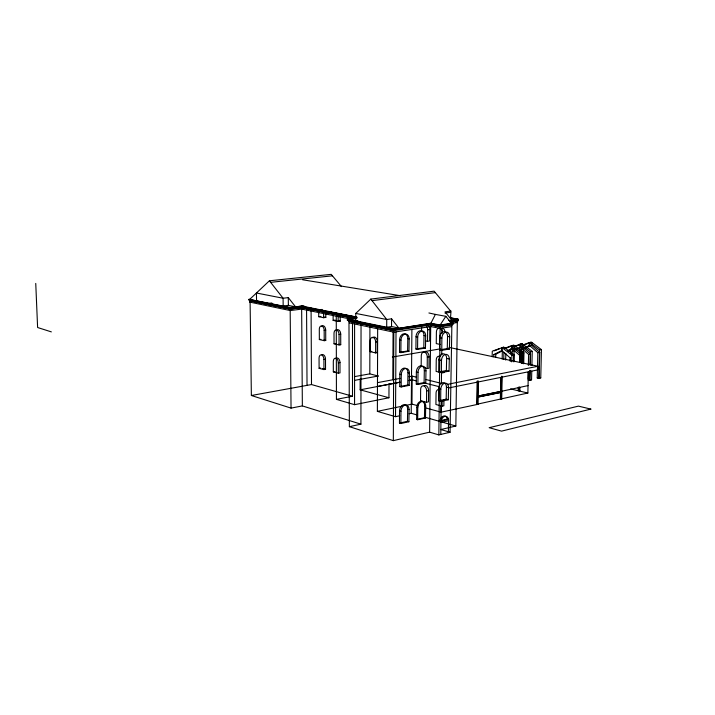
<?xml version="1.0" encoding="UTF-8"?>
<svg xmlns="http://www.w3.org/2000/svg" width="715" height="715" viewBox="0 0 715 715"><rect width="100%" height="100%" fill="white"/><g stroke="black" fill="none" stroke-linecap="round" stroke-linejoin="round"><path stroke-width="1.07" d="M336.264 315.914L336.434 399.363L352.495 396.235L352.495 322.769M389.014 383.749L388.942 397.763L354.569 404.681L354.595 323.734M450.611 311.07L434.121 291.157L370.817 299.093L355.775 313.411L355.766 320.919L357.813 320.633M388.942 397.763L360.146 389.818L360.163 378.843M451.871 324.968L450.066 432.244L438.849 434.908L440.118 326.773L430.752 324.959L393.894 330.616L348.974 321.223L349.367 426.667L360.923 424.165L361.048 324.538M378.172 376.01L369.807 373.865L369.923 326.237M375.616 352.924L370.191 351.655L370.218 340.858A4.192 2.672 81.1 0 1 372.944 337.346A4.192 2.672 81.1 0 1 375.652 342.065L375.616 352.924L377.279 352.647L377.314 341.806A4.183 2.672 81.1 0 0 375.643 337.632A4.183 2.672 81.1 0 0 372.676 337.873M399.703 415.781L395.52 416.684L377.377 411.366L377.663 328.283M303.982 305.797L290.21 307.459L248.999 299.344L249.008 300.023L289.933 308.46L301.426 307.03L356.892 318.229L347.329 319.551L347.329 320.302L393.831 329.892L430.716 324.324L440.1 326.138L453.569 324.074L453.578 323.314L451.523 323.278L445.829 316.316L435.39 314.403L430.725 323.564L429.626 432.155L438.849 434.908M391.57 318.827L398.756 328.015L391.534 326.541L391.57 318.827L386.735 319.516L355.775 313.411M392.803 379.763L393.071 331.823M429.626 432.155L393.33 440.646L393.831 329.106L430.779 323.216L440.145 325.012L451.523 323.278M395.52 416.684L396.021 331.903M399.515 352.325L399.596 339.902A5.523 4.031 -78.1 0 1 403.734 333.816A5.523 4.031 -78.1 0 1 407.8 338.597L409.177 338.892L408.962 351.271L400.883 352.638L399.515 352.325L407.586 350.967L408.962 351.271M399.462 423.083L399.533 410.902A5.488 3.933 -74.7 0 1 403.635 404.717A5.488 3.933 -74.7 0 1 407.657 409.177L409.096 409.579L408.882 421.734L400.883 423.512L399.462 423.083L407.452 421.314L408.882 421.734M399.721 386.565L399.801 374.267A5.497 3.986 -76.4 0 1 403.912 368.136A5.497 3.986 -76.4 0 1 407.961 372.756L409.436 373.123L409.221 385.385L401.187 386.949L399.721 386.565L407.747 385.01L409.221 385.385M400.883 352.638L400.972 340.197A5.532 4.031 -78.1 0 1 405.11 334.102A5.532 4.031 -78.1 0 1 409.177 338.892M400.883 423.512L400.963 411.313A5.497 3.933 -74.7 0 1 405.065 405.11A5.497 3.933 -74.7 0 1 409.096 409.579M401.187 386.949L401.267 374.633A5.506 3.986 -76.4 0 1 405.387 368.493A5.506 3.986 -76.4 0 1 409.436 373.123M417.596 415.111L411.214 413.288L411.894 329.66M418.212 405.843L411.965 404.118L412.197 376.117L408.962 376.725M415.924 349.009L416.032 336.747A5.452 3.933 -78.5 0 1 420.08 330.75A5.452 3.933 -78.5 0 1 424.031 335.478L425.693 335.818L425.461 348.053L417.587 349.376L415.924 349.009L423.798 347.696L425.461 348.053M416.264 384.089L416.362 371.943A5.425 3.879 -76.8 0 1 420.393 365.892A5.425 3.879 -76.8 0 1 424.326 370.468L425.979 370.862L425.747 382.981L417.909 384.509L416.264 384.089L424.093 382.561L425.747 382.981M416.657 419.446L416.765 407.407A5.416 3.843 -75.2 0 1 420.778 401.303A5.416 3.843 -75.2 0 1 424.683 405.727L425.702 406.004L425.47 418.007L417.676 419.741L416.657 419.446L424.46 417.721L425.47 418.007M417.587 349.376L417.694 337.096A5.461 3.933 -78.5 0 1 421.743 331.081A5.461 3.933 -78.5 0 1 425.693 335.818M417.909 384.509L418.016 372.345A5.434 3.888 -76.8 0 1 422.047 366.286A5.434 3.888 -76.8 0 1 425.979 370.862M417.676 419.741L417.783 407.693A5.416 3.843 -75.2 0 1 421.796 401.58A5.416 3.843 -75.2 0 1 425.702 406.004M421.18 366.062L421.278 355.784A4.415 2.958 79.8 0 1 424.326 352.138A4.415 2.958 79.8 0 1 427.302 357.143L427.186 368.538L428.973 368.207L429.089 356.83A4.406 2.958 79.8 0 0 427.615 352.745A4.406 2.958 79.8 0 0 424.603 352.075M421.555 331.554L421.582 328.614A4.424 2.985 81.1 0 1 421.689 327.515M426.515 402.259L426.632 390.971A4.406 2.923 78.3 0 0 423.682 385.903A4.406 2.923 78.3 0 0 420.643 389.416L420.536 400.641L426.515 402.259L428.473 401.848L428.598 390.569A4.397 2.923 78.3 0 0 427.132 386.475A4.397 2.923 78.3 0 0 424.129 385.707M428.964 326.219A4.424 2.985 81.1 0 1 429.822 329.481L429.697 340.948L427.516 341.305L427.633 329.821A4.424 2.985 81.1 0 0 426.766 326.558M449.306 359.028L446.643 358.438A5.416 3.816 -77.7 0 0 442.8 353.818A5.416 3.816 -77.7 0 0 438.831 359.833L438.688 371.988L446.375 370.54L449.038 371.156L449.306 359.028A5.434 3.816 -77.7 0 0 445.472 354.408A5.434 3.816 -77.7 0 0 441.495 360.44L441.343 372.622L449.038 371.156M448.591 387.7L446.437 387.164A5.407 3.79 -76.4 0 0 442.612 382.668A5.407 3.79 -76.4 0 0 438.653 388.737L438.51 400.802L440.655 401.365L448.323 399.748L448.591 387.7A5.416 3.79 -76.4 0 0 444.757 383.204A5.416 3.79 -76.4 0 0 440.798 389.282L440.655 401.365M439.555 349.885L439.698 337.659A5.434 3.843 -78.7 0 1 443.684 331.68A5.434 3.843 -78.7 0 1 447.536 336.39L449.699 336.828L449.431 349.027L441.718 350.359L439.555 349.885L447.268 348.562L449.431 349.027M452.398 324.056L452.381 324.976L440.109 326.862L440.145 325.012L445.829 316.316M440.78 434.452L440.941 420.626M440.967 418.4L441.182 400.57M441.387 383.866L441.53 371.612M441.736 354.908L441.87 338.106A5.443 3.843 -78.7 0 1 445.847 332.109A5.443 3.843 -78.7 0 1 449.699 336.828M441.995 333.744L442.058 328.167M478.424 381.122L478.031 404.288L441.092 412.162L441.173 405.655M443.944 399.551L443.863 405.789L442.076 406.174L442.147 400.963M451.773 320.061L445.025 311.874L451.004 311.016L450.522 317.969L458.36 319.408L458.351 320.159L449.619 321.473M450.066 432.244L440.833 429.536L455.848 426.024L457.359 319.23M457.636 320.079L457.314 322.51L450.79 323.502M449.994 322.045L457.761 320.955L457.895 319.149L450.262 317.746M407.586 350.967L407.8 338.597M407.747 385.01L407.961 372.756M407.452 421.314L407.657 409.177M476.717 404.306L477.111 381.158M477.28 404.458L477.674 381.292M478.031 404.288L477.468 404.145L477.584 397.156L501.072 392.365L477.584 397.156M477.602 396.146L501.09 391.373L477.602 396.146L477.861 380.988M423.798 347.696L424.031 335.478M424.093 382.561L424.326 370.468M424.46 417.721L424.683 405.727M492.161 356.74L492.269 351.181L503.583 347.177L501.51 347.991M493.743 356.758L493.779 354.604L501.528 350.663L501.59 347.535M495.709 357.464L495.772 354.238L502.547 350.788M477.468 404.145L500.366 399.095L500.5 392.231M500.527 391.239L500.804 377.413M500.366 399.095L500.929 399.238L501.367 377.538M502.189 376.331L501.724 399.059L501.161 398.916L501.617 376.206M513.736 361.486L513.888 354.828L504.155 347.311L502.162 347.66L502.1 350.743L510.197 357.965L510.135 361.182M502.171 359.144L502.35 350.323M503.753 359.305L503.887 352.611M505.684 360.056L505.827 353.371M510.376 360.986L510.439 357.697M510.537 353.317L510.626 348.929M446.375 370.54L446.643 358.438M448.323 399.748L446.169 399.185L446.437 387.164M447.268 348.562L447.536 336.39M448.403 432.638L448.555 419.383A5.398 3.745 -75.1 0 0 444.864 416.353A5.398 3.745 -75.1 0 0 441.075 421.081L440.923 422.476M507.766 350.645L511.645 348.688L511.717 345.586L513.674 345.238L505.371 348.464M511.743 361.87L511.895 355.203L502.162 347.66M512.092 354.524L512.163 351.199L519.939 347.284L520.002 344.21L521.941 343.861L515.703 346.274M520.171 362.585L520.323 355.918L512.226 348.768L512.289 345.711L514.246 345.363L523.979 352.808L523.72 363.819M513.853 361.915L514.094 350.851L512.163 351.199M522.102 363.309L522.281 355.552L514.183 348.411L514.228 346.382M510.555 388.915L518.161 390.721L518.232 387.566M519.528 362.487L519.876 347.258M529.073 372.318L528.358 372.461L527.867 393.036L518.992 390.917L519.081 386.708M528.349 365.508L528.608 354.461L520.511 347.374L520.583 344.335L522.513 343.987L532.246 351.378L531.897 365.597M518.992 390.917L519.85 390.73L519.93 387.512M521.11 362.719L521.414 349.51L529.189 345.613L531.093 345.265M521.789 363.095L522.022 353.174L512.289 345.711M530.28 365.124L530.548 354.104L522.442 347.025L522.513 343.987M522.987 363.443L523.317 349.161L530.128 345.756M528.028 378.753L528.188 372.131M529.189 345.613L529.261 342.556L531.174 342.217L523.889 345.023M529.761 345.694L529.833 342.682L531.737 342.342L541.47 349.653L540.755 377.886L538.851 378.289L537.233 377.922L537.859 352.718L529.761 345.694L531.665 345.354L539.762 352.361L539.128 377.529L537.233 377.922M531.772 371.067L531.558 379.817L528.01 379.862L529.627 380.228L529.869 370.361M529.994 364.882L530.316 351.735L520.583 344.335M529.931 379.451L530.146 370.638M531.665 345.354L531.737 342.342M448.949 347.374L537.993 366.259L537.903 369.861L448.412 388.013M538.851 378.289L539.566 350.01L529.833 342.682M290.21 307.459L289.933 308.46M356.758 317.389L355.31 318.756L347.329 319.551L393.831 329.106L430.725 323.564L440.109 325.37L453.578 323.314L450.441 322.724M249.884 299.192L269.403 280.789L331.224 274.354L341.484 286.617M301.837 306.065L289.924 307.754L248.999 299.344M507.784 351.271L512.637 348.822M516.042 349.867L521.87 346.936M494.262 350.824L499.436 348.795M504.45 348.411L511.717 345.586M514.809 346.221L520.002 344.21M523.023 344.961L529.261 342.556M441.057 422.44L448.671 420.706M439.895 420.751L447.384 419.053L448.555 419.383L441.075 421.081L439.895 420.751A5.398 3.745 -75.1 0 1 443.684 416.023A5.398 3.745 -75.1 0 1 447.384 419.053M501.161 398.916L527.867 393.036M500.929 399.238L501.724 399.059M409.123 413.744L411.214 413.288M518.161 390.721L519.85 390.73M501.313 391.328L528.045 385.6M440.422 400.391L446.169 399.185M377.377 411.366L402.241 406.156M405.485 405.477L411.965 404.118M529.627 380.228L531.558 379.817M426.632 390.971L428.598 390.569M447.376 384.366L537.993 366.259M250.062 299.228L251.367 395.502L291.041 408.113L302.356 405.914L360.923 424.165M444.426 372.488L442.317 372.89L436.123 371.425L436.248 359.922A4.478 3.039 79.4 0 1 440.199 356.57M377.466 386.493L400.239 382.15M408.909 380.496L412.162 379.871L416.496 380.961M360.146 389.818L399.614 382.284M408.39 380.603L412.769 379.763M528.608 354.461L530.548 354.104M537.859 352.718L539.762 352.361M377.475 382.65L400.346 378.351M520.323 355.918L522.281 355.552M522.022 353.174L523.979 352.808M511.895 355.203L513.888 354.828M530.316 351.735L532.246 351.378M539.566 350.01L541.47 349.653M493.779 354.604L495.772 354.238M521.414 349.51L523.317 349.161M354.577 380.371L378.289 376.027M251.367 395.502L311.499 384.554L352.495 396.235M354.577 376.608L369.807 373.865M511.645 348.688L513.611 348.33M512.226 348.768L514.183 348.411M520.511 347.374L522.442 347.025M427.302 357.143L429.089 356.83M338.329 373.194L338.311 362.845A4.013 2.449 80.6 0 0 335.8 358.278A4.013 2.449 80.6 0 0 333.306 361.576L333.333 371.872L338.329 373.194L339.991 372.899L339.983 362.559A4.004 2.449 80.6 0 0 338.427 358.546A4.004 2.449 80.6 0 0 335.701 358.707M333.333 371.872L334.995 371.577M323.949 369.592L323.913 359.404A3.95 2.368 80.9 0 0 321.473 354.917A3.95 2.368 80.9 0 0 319.06 358.17L319.105 368.314L323.949 369.592L325.54 369.324L325.504 359.136A3.941 2.377 80.9 0 0 324.27 355.48A3.941 2.377 80.9 0 0 321.848 354.872M319.105 368.314L320.695 368.037M392.365 357.053L440.243 348.866M338.311 362.845L339.983 362.559M370.191 351.655L371.845 351.378M323.913 359.404L325.504 359.136M375.652 342.065L377.314 341.806M339.062 344.952L339.044 334.513A4.022 2.476 81.7 0 0 336.524 329.99A4.022 2.476 81.7 0 0 334.012 333.387L334.039 343.772L339.062 344.952L340.733 344.693L340.715 334.262A4.022 2.476 81.7 0 0 339.455 330.553A4.022 2.476 81.7 0 0 336.935 329.999M334.039 343.772L335.71 343.513M427.633 329.821L429.822 329.481M451.478 326.63L440.109 328.391L430.743 326.558L393.938 332.171L349.331 322.867M451.371 324.217L440.118 325.942L431.788 324.324M429.661 324.288L393.902 329.678L348.473 320.32L348.473 321.214L393.894 330.616M450.387 321.169L457.886 320.043M324.217 340.689L324.172 330.41A3.959 2.395 81.9 0 0 321.723 325.977A3.959 2.395 81.9 0 0 319.301 329.329L319.346 339.554L324.217 340.689L325.736 340.465L325.7 330.196A3.959 2.395 81.9 0 0 324.181 326.263A3.959 2.395 81.9 0 0 321.527 326.523M319.346 339.554L320.874 339.33M448.564 320.543L457.895 319.149M449.628 320.722L458.36 319.408M391.534 326.541L386.699 327.256L386.735 319.516L370.817 299.093M339.044 334.513L340.715 334.262M445.007 313.099L450.593 312.285M324.172 330.41L325.7 330.196M333.119 315.002L333.136 320.392L338.168 321.446L340.224 321.16L340.215 315.914M333.136 320.392L335.192 320.106M318.72 312.455L318.738 316.7L323.618 317.719L325.808 317.424L325.799 313.286M318.738 316.7L320.928 316.405M319.98 309.711L322.134 309.434M249.008 300.023L249.615 299.951L249.624 300.765L290.174 309.068L301.65 307.629L355.23 318.479M249.624 300.765L290.102 309.139L301.587 307.7L354.774 318.479M372.032 300.649L435.346 292.623M249.615 299.951L290.093 308.29L301.578 306.86L301.587 307.7M256.542 300.559L256.444 293.007L283.095 298.235L288.297 297.628L295.572 306.842L288.36 305.377L283.167 306.011L283.095 298.235L269.403 280.789M269.653 303.24L271.861 302.981M270.619 282.336L332.457 275.82M302.57 279.762L400.409 295.706M457.779 320.052L458.351 320.159M457.761 320.955L457.314 322.51L455.151 322.108M310.328 308.174L312.482 308.594M317.88 309.631L323.278 310.668M328.677 311.713L334.075 312.75M336.229 313.17L356.74 317.12M430.734 325.048L440.109 326.862M301.685 306.029L356.767 317.094M356.892 317.487L301.426 306.324L301.426 307.03M302.659 307.075L354.774 317.594M351.342 319.239L301.703 309.103L290.236 310.551L249.928 302.141M439.698 337.659L441.87 338.106M349.331 319.578L393.956 328.73M323.859 317.013L325.808 317.424M416.032 336.747L417.694 337.096M338.213 320.74L340.224 321.16M425.497 340.885L427.516 341.305M440.404 344.478L436.257 343.602L436.391 332.01A4.496 3.075 80.7 0 1 439.144 328.167A4.496 3.075 80.7 0 1 442.531 332.091M399.596 339.902L400.972 340.197M428.911 312.973L435.39 314.403M539.128 377.529L540.755 377.886M438.831 359.833L441.495 360.44M323.797 340.009L325.736 340.465M375.107 352.138L377.279 352.647M338.722 344.219L340.733 344.693M425.175 368.064L427.186 368.538M416.362 371.943L418.016 372.345M412.197 376.117L416.452 377.18M426.042 379.558L442.022 383.526M399.801 374.267L401.267 374.633M424.075 382.874L439.233 386.69M438.653 388.737L440.798 389.282M322.635 368.556L325.54 369.324M442.076 406.174L435.918 404.511L436.052 393.116A4.469 3.012 77.9 0 1 438.375 389.514M425.488 407.854L441.092 412.162M416.765 407.407L417.783 407.693M425.032 417.229L455.848 426.024M399.533 410.902L400.963 411.313M336.434 399.363L354.569 404.681M51.355 331.885L37.609 327.515L35.75 283.426M349.367 426.667L393.33 440.646M249.893 300.729L250.098 302.177M290.174 309.068L291.041 408.113M301.65 307.629L302.356 405.914M290.093 308.29L290.102 309.139M288.297 297.628L288.36 305.377M311.088 310.462L311.499 384.554M306.574 309.935L307.03 385.358M323.6 313.581L323.618 317.719M338.15 316.191L338.168 321.446M442.835 328.131A4.487 3.075 80.7 0 1 445.016 331.697M439.305 356.66A4.478 3.048 79.4 0 1 440.708 355.838M590.858 409.096L501.564 431.136L489.167 427.695L578.426 406.129L590.858 409.096"/></g></svg>
